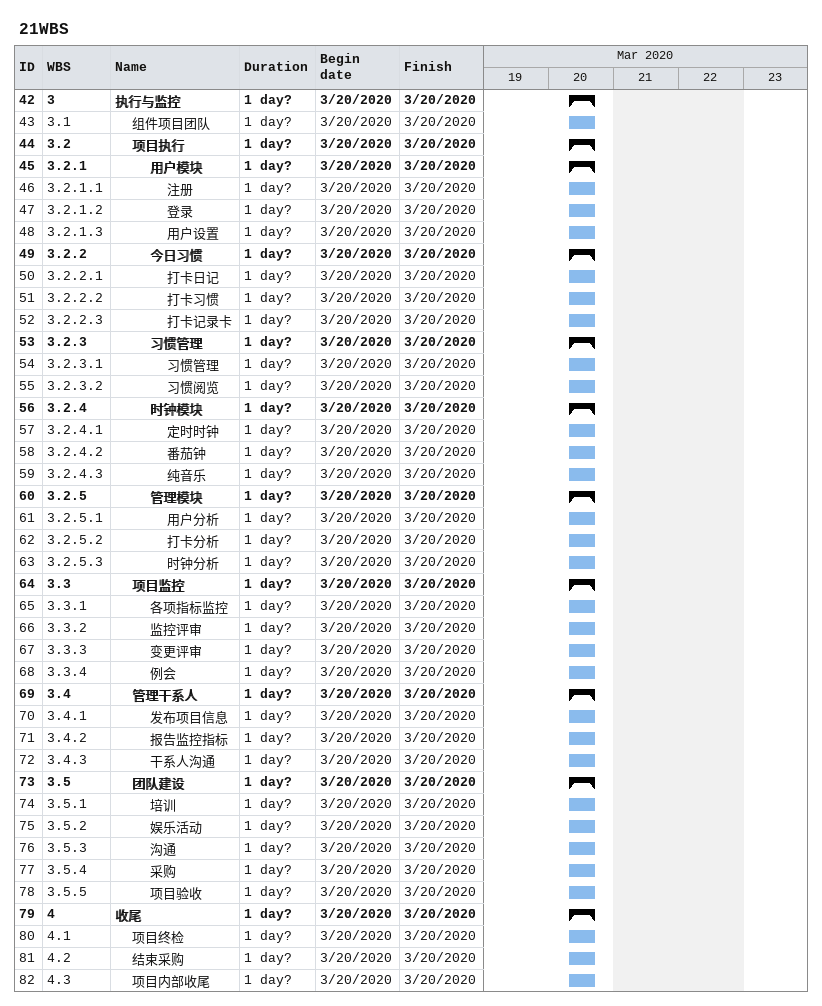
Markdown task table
21WBS

| ID | WBS | Task | Duration | Start | Finish |
|---|---|---|---|---|---|
| 42 | 3 | **执行与监控** | 1d? | 2020-03-20 | 2020-03-20 |
| 43 | 3.1 | 组件项目团队 | 1d? | 2020-03-20 | 2020-03-20 |
| 44 | 3.2 | **项目执行** | 1d? | 2020-03-20 | 2020-03-20 |
| 45 | 3.2.1 | **用户模块** | 1d? | 2020-03-20 | 2020-03-20 |
| 46 | 3.2.1.1 | 注册 | 1d? | 2020-03-20 | 2020-03-20 |
| 47 | 3.2.1.2 | 登录 | 1d? | 2020-03-20 | 2020-03-20 |
| 48 | 3.2.1.3 | 用户设置 | 1d? | 2020-03-20 | 2020-03-20 |
| 49 | 3.2.2 | **今日习惯** | 1d? | 2020-03-20 | 2020-03-20 |
| 50 | 3.2.2.1 | 打卡日记 | 1d? | 2020-03-20 | 2020-03-20 |
| 51 | 3.2.2.2 | 打卡习惯 | 1d? | 2020-03-20 | 2020-03-20 |
| 52 | 3.2.2.3 | 打卡记录卡 | 1d? | 2020-03-20 | 2020-03-20 |
| 53 | 3.2.3 | **习惯管理** | 1d? | 2020-03-20 | 2020-03-20 |
| 54 | 3.2.3.1 | 习惯管理 | 1d? | 2020-03-20 | 2020-03-20 |
| 55 | 3.2.3.2 | 习惯阅览 | 1d? | 2020-03-20 | 2020-03-20 |
| 56 | 3.2.4 | **时钟模块** | 1d? | 2020-03-20 | 2020-03-20 |
| 57 | 3.2.4.1 | 定时时钟 | 1d? | 2020-03-20 | 2020-03-20 |
| 58 | 3.2.4.2 | 番茄钟 | 1d? | 2020-03-20 | 2020-03-20 |
| 59 | 3.2.4.3 | 纯音乐 | 1d? | 2020-03-20 | 2020-03-20 |
| 60 | 3.2.5 | **管理模块** | 1d? | 2020-03-20 | 2020-03-20 |
| 61 | 3.2.5.1 | 用户分析 | 1d? | 2020-03-20 | 2020-03-20 |
| 62 | 3.2.5.2 | 打卡分析 | 1d? | 2020-03-20 | 2020-03-20 |
| 63 | 3.2.5.3 | 时钟分析 | 1d? | 2020-03-20 | 2020-03-20 |
| 64 | 3.3 | **项目监控** | 1d? | 2020-03-20 | 2020-03-20 |
| 65 | 3.3.1 | 各项指标监控 | 1d? | 2020-03-20 | 2020-03-20 |
| 66 | 3.3.2 | 监控评审 | 1d? | 2020-03-20 | 2020-03-20 |
| 67 | 3.3.3 | 变更评审 | 1d? | 2020-03-20 | 2020-03-20 |
| 68 | 3.3.4 | 例会 | 1d? | 2020-03-20 | 2020-03-20 |
| 69 | 3.4 | **管理干系人** | 1d? | 2020-03-20 | 2020-03-20 |
| 70 | 3.4.1 | 发布项目信息 | 1d? | 2020-03-20 | 2020-03-20 |
| 71 | 3.4.2 | 报告监控指标 | 1d? | 2020-03-20 | 2020-03-20 |
| 72 | 3.4.3 | 干系人沟通 | 1d? | 2020-03-20 | 2020-03-20 |
| 73 | 3.5 | **团队建设** | 1d? | 2020-03-20 | 2020-03-20 |
| 74 | 3.5.1 | 培训 | 1d? | 2020-03-20 | 2020-03-20 |
| 75 | 3.5.2 | 娱乐活动 | 1d? | 2020-03-20 | 2020-03-20 |
| 76 | 3.5.3 | 沟通 | 1d? | 2020-03-20 | 2020-03-20 |
| 77 | 3.5.4 | 采购 | 1d? | 2020-03-20 | 2020-03-20 |
| 78 | 3.5.5 | 项目验收 | 1d? | 2020-03-20 | 2020-03-20 |
| 79 | 4 | **收尾** | 1d? | 2020-03-20 | 2020-03-20 |
| 80 | 4.1 | 项目终检 | 1d? | 2020-03-20 | 2020-03-20 |
| 81 | 4.2 | 结束采购 | 1d? | 2020-03-20 | 2020-03-20 |
| 82 | 4.3 | 项目内部收尾 | 1d? | 2020-03-20 | 2020-03-20 |
